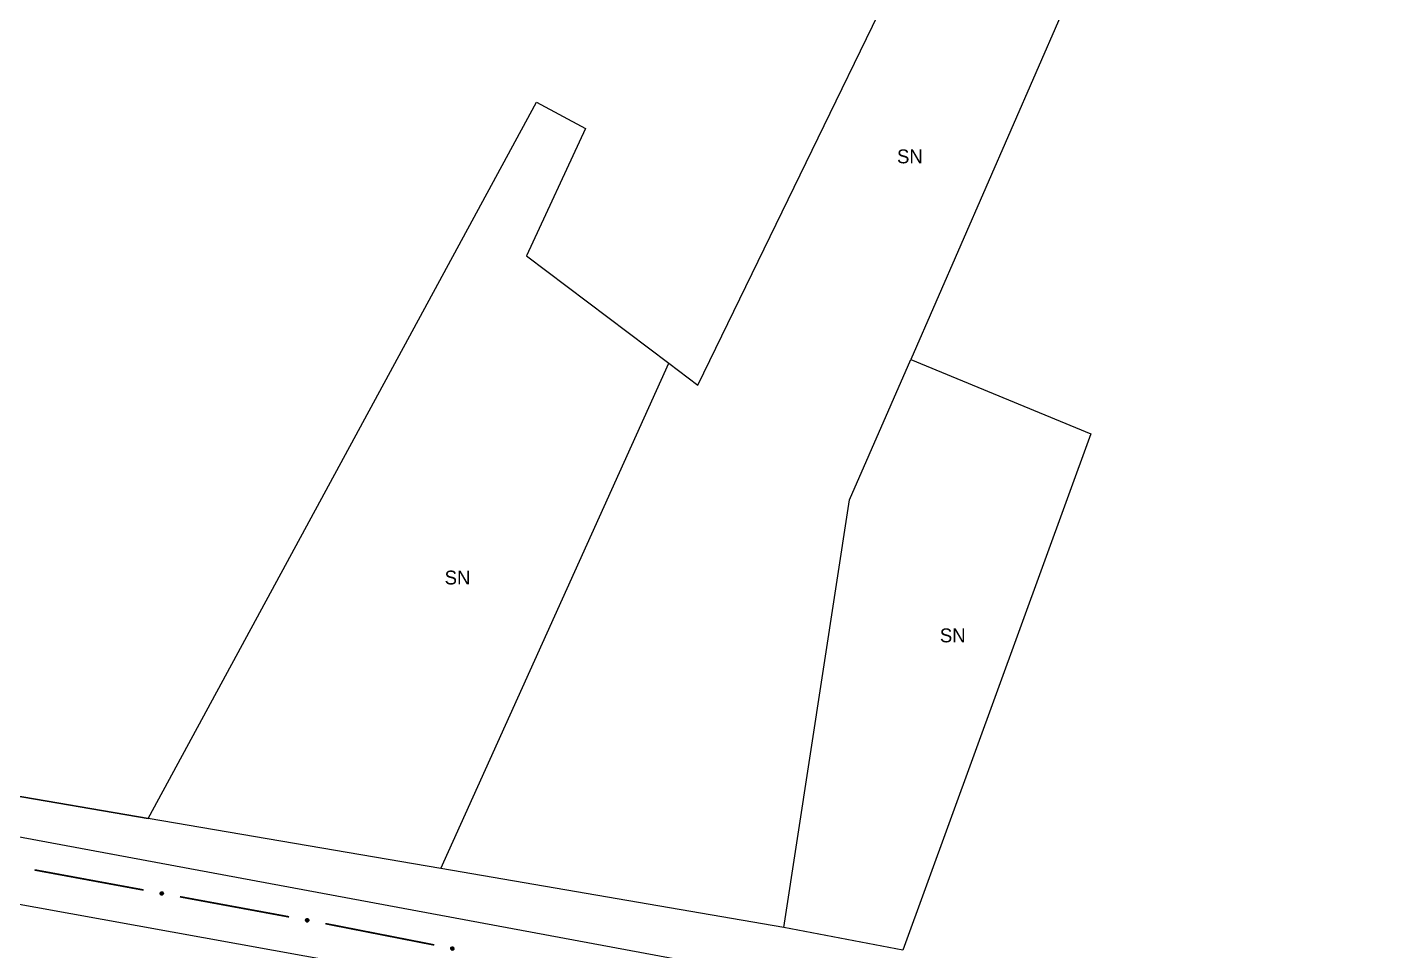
# Model space of a CAD drawing. Extents: x 209193 to 212081, y 4877574 to 4880493.
# Drawn here: x 210953.8 to 211101.3, y 4879069 to 4879168.9 of the extents above; entities that cross this region are included whole.
import ezdxf
from ezdxf.enums import TextEntityAlignment as Align

# ---------------------------------------------------------------- set-up
doc = ezdxf.new("R2010")
doc.units = 0
doc.header["$LTSCALE"] = 1.5
doc.header["$MEASUREMENT"] = 0
for name, color, linetype in [('CD_MALHA_LOTES', 7, 'CONTINUOUS'), ('RU-QUADRA', 210, 'CONTINUOUS'), ('SV-EIXO-ROD-ESTR', 7, 'CONTINUOUS'), ('SV-EST-MUNIC-PAV', 20, 'CONTINUOUS'), ('Th_NmrPort', 1, 'CONTINUOUS')]:
    doc.layers.add(name, color=color, linetype=linetype)

msp = doc.modelspace()

# ---------------------------------------------------------------- linework, layer by layer
at = {"layer": 'CD_MALHA_LOTES', "linetype": 'Continuous', "flags": 128}
for points in [[(211026.330183, 4879130.186198), (211091.439257, 4879264.204776)], [(211103.476021, 4879257.140033), (211049.364737, 4879132.980972)], [(210966.864052, 4879083.276724), (211008.883606, 4879160.846258)], [(211008.883606, 4879160.846258), (211014.15928, 4879157.988416)], [(211014.15928, 4879157.988416), (211007.794606, 4879144.189014)], [(211007.794606, 4879144.189014), (211023.173324, 4879132.571067)], [(210998.527516, 4879077.848868), (211023.173324, 4879132.571067)], [(211023.173324, 4879132.571067), (211026.330183, 4879130.186198)], [(211042.74291, 4879117.787103), (211049.364737, 4879132.980972)], [(211049.364737, 4879132.980972), (211068.836149, 4879124.925201)], [(210727.660055, 4879124.506461), (210768.360973, 4879117.628563), (210845.270512, 4879104.631904), (210934.851441, 4879088.764433), (210966.864052, 4879083.276724)], [(211068.836149, 4879124.925201), (211048.516664, 4879069.013196)], [(211035.619754, 4879071.490393), (211042.74291, 4879117.787103)], [(210998.527516, 4879077.848868), (210966.864052, 4879083.276724)], [(211035.619754, 4879071.490393), (210998.527516, 4879077.848868)], [(211048.516664, 4879069.013196), (211035.619754, 4879071.490393)]]:
    msp.add_lwpolyline(points, dxfattribs=at)
at = {"layer": 'RU-QUADRA', "linetype": 'Continuous', "flags": 128}
msp.add_lwpolyline([(210757.322859, 4879481.463984), (210845.242207, 4879470.73865), (210879.530022, 4879397.819225), (210888.086937, 4879379.621353), (210914.404494, 4879372.323561), (211304.511401, 4879380.384427), (211278.466504, 4879337.883733), (211225.729166, 4879252.639102), (211195.17205, 4879203.320846), (211103.476021, 4879257.140033), (211049.364737, 4879132.980972), (211068.836149, 4879124.925201), (211048.516664, 4879069.013196), (211035.619754, 4879071.490393), (210998.527516, 4879077.848868), (210966.864052, 4879083.276724), (210934.851441, 4879088.764433), (210845.270512, 4879104.631904), (210768.360973, 4879117.628563)], dxfattribs=at)
at = {"layer": 'SV-EIXO-ROD-ESTR', "const_width": 0.18}
for points in [[(210954.564024, 4879077.711601), (210966.364509, 4879075.532482)], [(210970.298004, 4879074.806109), (210982.098488, 4879072.626989)], [(210986.031275, 4879071.896898), (210997.806817, 4879069.586784)]]:
    msp.add_lwpolyline(points, dxfattribs=at)
at = {"layer": 'SV-EIXO-ROD-ESTR'}
for points in [[(210968.209954, 4879075.303637), (210968.249846, 4879075.331933), (210968.289917, 4879075.348095), (210968.327219, 4879075.351956), (210968.36107, 4879075.346772), (210968.395105, 4879075.337569), (210968.427371, 4879075.320719), (210968.459041, 4879075.294085), (210968.487707, 4879075.254268), (210968.501566, 4879075.212131), (210968.507307, 4879075.175763), (210968.503935, 4879075.140154), (210968.49444, 4879075.107241), (210968.475829, 4879075.074303), (210968.448525, 4879075.042472), (210968.407789, 4879075.014616), (210968.368396, 4879074.999041), (210968.332219, 4879074.996254), (210968.296441, 4879074.999871), (210968.261807, 4879075.009683), (210968.230228, 4879075.026406), (210968.198229, 4879075.053955), (210968.171268, 4879075.094525), (210968.155285, 4879075.133638), (210968.151991, 4879075.169767), (210968.156345, 4879075.20491), (210968.165161, 4879075.239159), (210968.180748, 4879075.272299), (210968.209954, 4879075.303637)], [(210983.943934, 4879072.398144), (210983.983826, 4879072.426441), (210984.023897, 4879072.442603), (210984.061198, 4879072.446463), (210984.09505, 4879072.44128), (210984.129084, 4879072.432076), (210984.161351, 4879072.415227), (210984.193021, 4879072.388593), (210984.221687, 4879072.348775), (210984.235546, 4879072.306638), (210984.241287, 4879072.270271), (210984.237914, 4879072.234661), (210984.22842, 4879072.201748), (210984.209809, 4879072.16881), (210984.182505, 4879072.136979), (210984.141769, 4879072.109123), (210984.102376, 4879072.093548), (210984.066198, 4879072.090761), (210984.03042, 4879072.094378), (210983.995786, 4879072.104191), (210983.964208, 4879072.120913), (210983.932209, 4879072.148462), (210983.905248, 4879072.189033), (210983.889264, 4879072.228145), (210983.88597, 4879072.264274), (210983.890325, 4879072.299418), (210983.899141, 4879072.333666), (210983.914728, 4879072.366807), (210983.943934, 4879072.398144)], [(210999.649605, 4879069.337447), (210999.689809, 4879069.365298), (210999.730057, 4879069.381014), (210999.767399, 4879069.38446), (210999.801191, 4879069.3789), (210999.835121, 4879069.369319), (210999.867199, 4879069.352112), (210999.898571, 4879069.325128), (210999.926793, 4879069.284994), (210999.940182, 4879069.242706), (210999.945519, 4879069.206277), (210999.941751, 4879069.170707), (210999.931891, 4879069.137901), (210999.912916, 4879069.105172), (210999.885259, 4879069.073647), (210999.844217, 4879069.046245), (210999.804653, 4879069.031109), (210999.768446, 4879069.028724), (210999.732711, 4879069.032739), (210999.698188, 4879069.042935), (210999.666797, 4879069.060008), (210999.635106, 4879069.08791), (210999.608598, 4879069.128778), (210999.59305, 4879069.168066), (210999.590158, 4879069.204229), (210999.594902, 4879069.239322), (210999.604098, 4879069.273471), (210999.620053, 4879069.306436), (210999.649605, 4879069.337447)]]:
    msp.add_lwpolyline(points, close=True, dxfattribs=at)
for points in [[(210968.151991, 4879075.169767), (210968.503935, 4879075.140154)], [(210968.155285, 4879075.133638), (210968.49444, 4879075.107241)], [(210968.156345, 4879075.20491), (210968.507307, 4879075.175763)], [(210968.156644, 4879075.186443), (210968.503417, 4879075.155708)], [(210968.156911, 4879075.150316), (210968.496129, 4879075.123752)], [(210968.164676, 4879075.222424), (210968.499869, 4879075.196604)], [(210968.165161, 4879075.239159), (210968.501566, 4879075.212131)], [(210968.165229, 4879075.112702), (210968.480293, 4879075.090599)], [(210968.171268, 4879075.094525), (210968.475829, 4879075.074303)], [(210968.17758, 4879075.254731), (210968.490209, 4879075.234465)], [(210968.180748, 4879075.272299), (210968.487707, 4879075.254268)], [(210968.188802, 4879075.075047), (210968.459091, 4879075.058437)], [(210968.195852, 4879075.286047), (210968.469567, 4879075.272967)], [(210968.198229, 4879075.053955), (210968.448525, 4879075.042472)], [(210968.209954, 4879075.303637), (210968.459041, 4879075.294085)], [(210968.220076, 4879075.04152), (210968.420444, 4879075.029496)], [(210968.230228, 4879075.026406), (210968.407789, 4879075.014616)], [(210968.23231, 4879075.318167), (210968.435857, 4879075.308331)], [(210968.249846, 4879075.331933), (210968.427371, 4879075.320719)], [(210968.250401, 4879075.017882), (210968.381695, 4879075.007512)], [(210968.261807, 4879075.009683), (210968.368396, 4879074.999041)], [(210968.272649, 4879075.341245), (210968.402354, 4879075.329782)], [(210968.289917, 4879075.348095), (210968.395105, 4879075.337569)], [(210983.88597, 4879072.264274), (210984.237914, 4879072.234661)], [(210983.889264, 4879072.228145), (210984.22842, 4879072.201748)], [(210983.890325, 4879072.299418), (210984.241287, 4879072.270271)], [(210983.890624, 4879072.28095), (210984.237397, 4879072.250216)], [(210983.890891, 4879072.244823), (210984.230108, 4879072.21826)], [(210983.898656, 4879072.316932), (210984.233848, 4879072.291111)], [(210983.899141, 4879072.333666), (210984.235546, 4879072.306638)], [(210983.899208, 4879072.20721), (210984.214273, 4879072.185106)], [(210983.905248, 4879072.189033), (210984.209809, 4879072.16881)], [(210983.91156, 4879072.349239), (210984.224189, 4879072.328973)], [(210983.914728, 4879072.366807), (210984.221687, 4879072.348775)], [(210983.922782, 4879072.169555), (210984.19307, 4879072.152944)], [(210983.929831, 4879072.380555), (210984.203547, 4879072.367474)], [(210983.932209, 4879072.148462), (210984.182505, 4879072.136979)], [(210983.943934, 4879072.398144), (210984.193021, 4879072.388593)], [(210983.954056, 4879072.136028), (210984.154424, 4879072.124004)], [(210983.964208, 4879072.120913), (210984.141769, 4879072.109123)], [(210983.96629, 4879072.412675), (210984.169837, 4879072.402839)], [(210983.983826, 4879072.426441), (210984.161351, 4879072.415227)], [(210983.98438, 4879072.112389), (210984.115674, 4879072.10202)], [(210983.995786, 4879072.104191), (210984.102376, 4879072.093548)], [(210984.006629, 4879072.435752), (210984.136333, 4879072.424289)], [(210984.023897, 4879072.442603), (210984.129084, 4879072.432076)], [(210999.590158, 4879069.204229), (210999.941751, 4879069.170707)], [(210999.59305, 4879069.168066), (210999.931891, 4879069.137901)], [(210999.594862, 4879069.184725), (210999.933763, 4879069.154393)], [(210999.594902, 4879069.239322), (210999.945519, 4879069.206277)], [(210999.594996, 4879069.220852), (210999.941407, 4879069.186266)], [(210999.602761, 4879069.147021), (210999.91756, 4879069.121418)], [(210999.603428, 4879069.256742), (210999.938312, 4879069.227199)], [(210999.604098, 4879069.273471), (210999.940182, 4879069.242706)], [(210999.608598, 4879069.128778), (210999.912916, 4879069.105172)], [(210999.61669, 4879069.288904), (210999.929074, 4879069.265165)], [(210999.620053, 4879069.306436), (210999.926793, 4879069.284994)], [(210999.625914, 4879069.109106), (210999.896002, 4879069.089493)], [(210999.635106, 4879069.08791), (210999.885259, 4879069.073647)], [(210999.635308, 4879069.320015), (210999.908861, 4879069.303894)], [(210999.649605, 4879069.337447), (210999.898571, 4879069.325128)], [(210999.656814, 4879069.075234), (210999.857036, 4879069.060984)], [(210999.666797, 4879069.060008), (210999.844217, 4879069.046245)], [(210999.672121, 4879069.351728), (210999.875547, 4879069.33963)], [(210999.686874, 4879069.05126), (210999.818044, 4879069.039432)], [(210999.689809, 4879069.365298), (210999.867199, 4879069.352112)], [(210999.698188, 4879069.042935), (210999.804653, 4879069.031109)], [(210999.712714, 4879069.374356), (210999.842283, 4879069.361452)], [(210999.730057, 4879069.381014), (210999.835121, 4879069.369319)]]:
    msp.add_lwpolyline(points, dxfattribs=at)
at = {"layer": 'SV-EST-MUNIC-PAV', "linetype": 'Continuous'}
for points in [[(210588.471491, 4879144.029776, 8.336947), (210620.638315, 4879138.211203, 8.336947), (210759.200805, 4879114.857169, 4.949003), (210892.188243, 4879092.604031, 4.196126), (211033.44, 4879066.3, 7.318893), (211075.024019, 4879059.242538, 7.318893)], [(210587.548558, 4879136.634587, 9.616838), (210659.672111, 4879124.564959, 9.616838), (210677.049444, 4879121.910854, 6.605331), (210776.157147, 4879104.765832, 4.497277), (210874.541048, 4879088.195197, 4.120838), (211027.66, 4879060.46, 7.255512)]]:
    msp.add_polyline3d(points, dxfattribs=at)

# ---------------------------------------------------------------- texts
at = {"layer": 'Th_NmrPort', "color": 1}
for p in [(211047.877503, 4879154.960301), (210998.932343, 4879109.367658), (211052.511529, 4879103.100822)]:
    msp.add_text('SN', height=1.5, dxfattribs=at).set_placement(p, align=Align.MIDDLE_LEFT)

doc.saveas('drawing.dxf')
